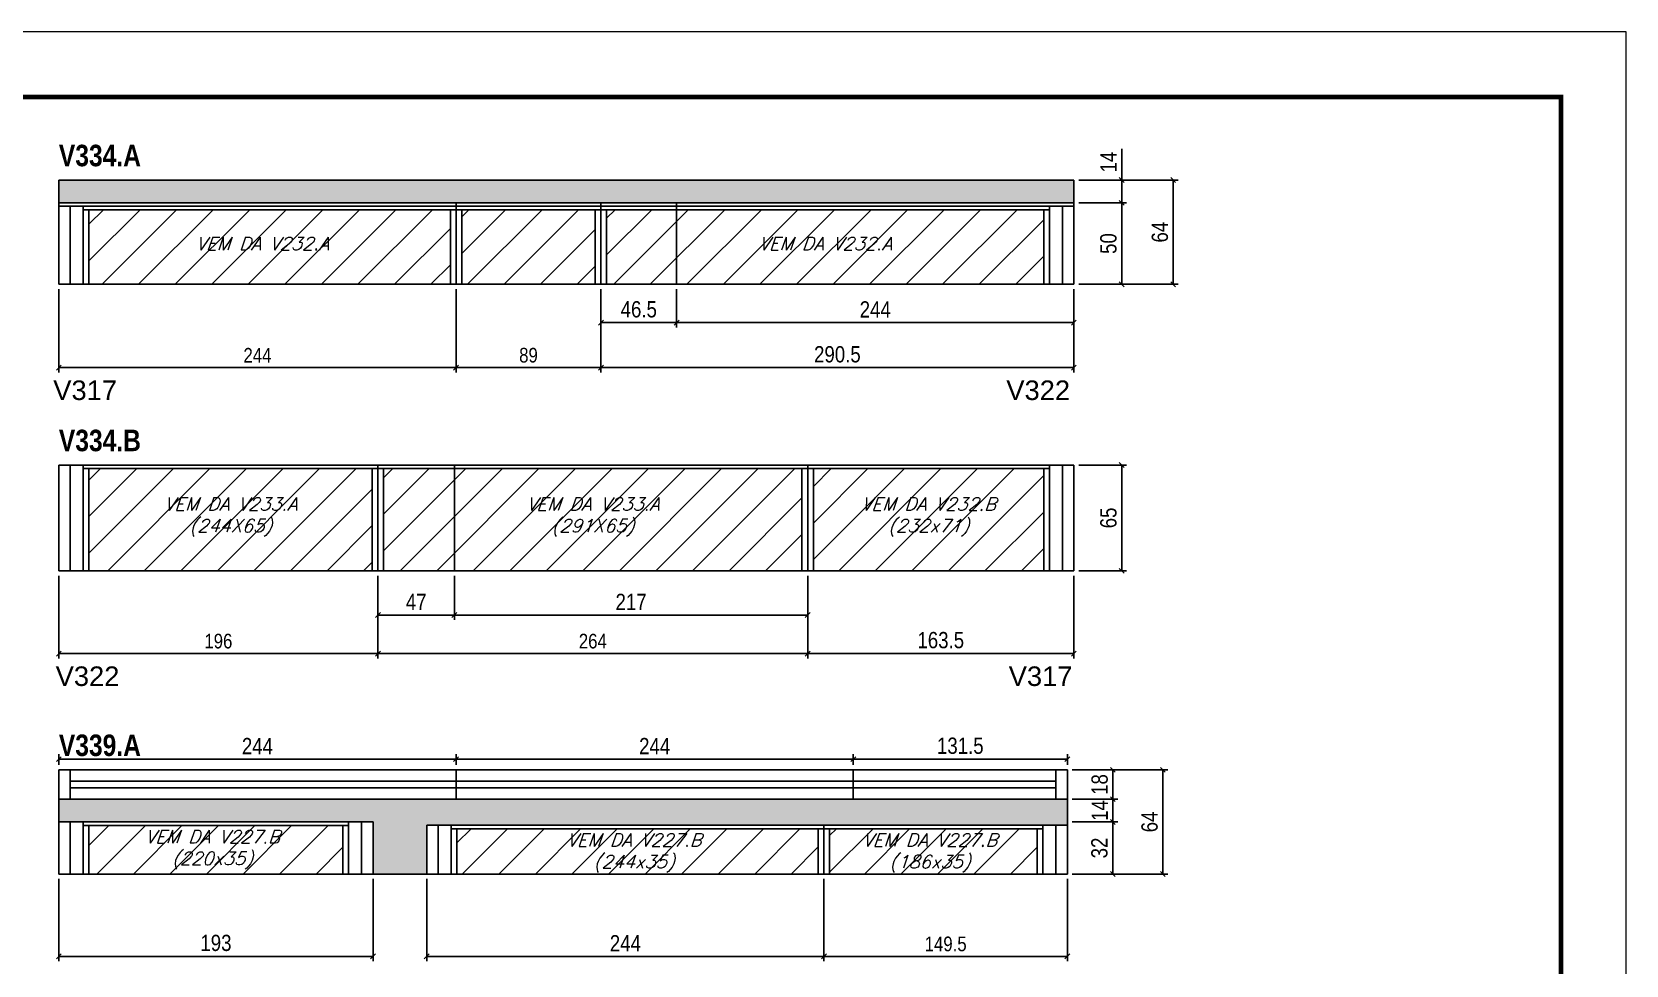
# Model space of a CAD drawing. Extents: x 13154 to 22413, y 1253 to 30260.
# Drawn here: x 15259 to 16238, y 22404 to 22978 of the extents above; entities that cross this region are included whole.
import ezdxf

# ---------------------------------------------------------------- set-up
doc = ezdxf.new("R2010")
doc.units = 0
doc.linetypes.add('DASHED', pattern=[0.75, 0.5, -0.25])
for name, color, linetype in [('5', 5, 'Continuous'), ('COTA', 241, 'Continuous'), ('NOMENCLATURA', 7, 'Continuous'), ('Painéis', 200, 'Continuous'), ('SARR_2.2x7', 40, 'Continuous'), ('SARR_3.5x7', 81, 'Continuous'), ('texto', 7, 'Continuous')]:
    doc.layers.add(name, color=color, linetype=linetype)
for name, color, linetype, lineweight in [('Folhas', 255, 'Continuous', 9), ('Hachura', 251, 'Continuous', 9), ('SARRAFO DE PRESSAO', 251, 'DASHED', 9)]:
    doc.layers.add(name, color=color, linetype=linetype, lineweight=lineweight)
doc.styles.add('COTA TECNICA', font='techl___.ttf', dxfattribs={"height": 10})
doc.styles.add('COTA TECNICA-50', font='techl___.ttf', dxfattribs={"height": 9})
doc.styles.add('Romans', font='romans.shx')
doc.styles.get("Standard").update_dxf_attribs({"font": 'arial.ttf'})
doc.styles.add('TECNICA', font='techb___.ttf', dxfattribs={"height": 10})
doc.dimstyles.new('COTA PAINEL-50', dxfattribs={"dimtxt": 9, "dimasz": 3, "dimexe": 3, "dimexo": 3, "dimgap": 3, "dimtad": 1, "dimdec": 1, "dimzin": 12, "dimdsep": 46, "dimtxsty": 'COTA TECNICA-50', "dimblk1": 'OBLIQUE', "dimblk2": 'OBLIQUE', "dimsah": 1, "dimcen": 0.9, "dimclrd": 4, "dimclre": 4, "dimclrt": 240, "dimadec": 1, "dimazin": 3, "dimtfac": 1, "dimtdec": 1, "dimtmove": 0, "dimatfit": 3, "dimfxl": 1, "dimtolj": 1, "dimtzin": 12, "dimarcsym": 0})
doc.dimstyles.new('PAINEL', dxfattribs={"dimtxt": 10, "dimasz": 3, "dimexe": 3, "dimexo": 3, "dimgap": 3, "dimtad": 1, "dimdec": 1, "dimzin": 12, "dimdsep": 46, "dimtxsty": 'COTA TECNICA', "dimblk1": 'OBLIQUE', "dimblk2": 'OBLIQUE', "dimsah": 1, "dimcen": 0.9, "dimclrd": 4, "dimclre": 4, "dimclrt": 240, "dimadec": 1, "dimazin": 3, "dimtfac": 1, "dimtdec": 1, "dimtmove": 0, "dimatfit": 3, "dimfxl": 1, "dimtolj": 1, "dimtzin": 12, "dimarcsym": 0})

# ---------------------------------------------------------------- blocks, each defined once
blk = doc.blocks.new('9999999999')
at = {"layer": 'Folhas'}
blk.add_lwpolyline([(98138.98, 34190.21), (99623.98, 34190.21), (99623.98, 35240.21), (98138.98, 35240.21)], close=True, dxfattribs=at)
at = {"layer": 'Folhas', "color": 30, "const_width": 3}
blk.add_lwpolyline([(98213.98, 34230.21), (99583.98, 34230.21), (99583.98, 35200.21), (98213.98, 35200.21)], close=True, dxfattribs=at)
blk = doc.blocks.new('_Oblique')
at = {"color": 0, "linetype": 'ByBlock', "lineweight": -2}
blk.add_line((-0.5, -0.5), (0.5, 0.5), dxfattribs=at)
blk = doc.blocks.new('*D114')
at = {"layer": 'COTA', "color": 4, "linetype": 'ByBlock', "lineweight": -2, "transparency": 16777216}
for p, q in [((15519.13, 22819.64), (15519.13, 22768.4)), ((15608.13, 22819.64), (15608.13, 22768.4)), ((15608.13, 22771.4), (15519.13, 22771.4))]:
    blk.add_line(p, q, dxfattribs=at)
at = {"layer": 'Defpoints', "color": 0, "linetype": 'ByBlock', "transparency": 16777216}
for p in [(15519.13, 22822.64), (15608.13, 22822.64), (15519.13, 22771.4)]:
    blk.add_point(p, dxfattribs=at)
at = {"layer": 'COTA', "color": 4, "linetype": 'ByBlock', "lineweight": -2, "transparency": 16777216, "xscale": 3, "yscale": 3, "zscale": 3, "rotation": 180}
blk.add_blockref('_Oblique', (15519.13, 22771.4), dxfattribs=at)
at = {"layer": 'COTA', "color": 4, "linetype": 'ByBlock', "lineweight": -2, "transparency": 16777216, "xscale": 3, "yscale": 3, "zscale": 3}
blk.add_blockref('_Oblique', (15608.13, 22771.4), dxfattribs=at)
at = {"layer": 'COTA', "color": 240, "linetype": 'ByBlock', "transparency": 16777216, "insert": (15563.63, 22778.99), "char_height": 9, "attachment_point": 5, "style": 'COTA TECNICA-50'}
blk.add_mtext('\\A1;89', dxfattribs=at)
blk = doc.blocks.new('*D887')
at = {"layer": 'COTA', "color": 4, "linetype": 'ByBlock', "lineweight": -2, "transparency": 16777216}
for p, q in [((15275.13, 22819.64), (15275.13, 22768.4)), ((15519.13, 22819.64), (15519.13, 22768.4)), ((15519.13, 22771.4), (15275.13, 22771.4))]:
    blk.add_line(p, q, dxfattribs=at)
at = {"layer": 'Defpoints', "color": 0, "linetype": 'ByBlock', "transparency": 16777216}
for p in [(15275.13, 22822.64), (15519.13, 22822.64), (15275.13, 22771.4)]:
    blk.add_point(p, dxfattribs=at)
at = {"layer": 'COTA', "color": 4, "linetype": 'ByBlock', "lineweight": -2, "transparency": 16777216, "xscale": 3, "yscale": 3, "zscale": 3, "rotation": 180}
blk.add_blockref('_Oblique', (15275.13, 22771.4), dxfattribs=at)
at = {"layer": 'COTA', "color": 4, "linetype": 'ByBlock', "lineweight": -2, "transparency": 16777216, "xscale": 3, "yscale": 3, "zscale": 3}
blk.add_blockref('_Oblique', (15519.13, 22771.4), dxfattribs=at)
at = {"layer": 'COTA', "color": 240, "linetype": 'ByBlock', "transparency": 16777216, "insert": (15397.13, 22778.97), "char_height": 9, "attachment_point": 5, "style": 'COTA TECNICA-50'}
blk.add_mtext('\\A1;244', dxfattribs=at)
blk = doc.blocks.new('*D888')
at = {"layer": 'COTA', "color": 4, "linetype": 'ByBlock', "lineweight": -2, "transparency": 16777216}
for p, q in [((15608.13, 22819.64), (15608.13, 22768.4)), ((15898.63, 22819.64), (15898.63, 22768.4)), ((15608.13, 22771.4), (15898.63, 22771.4))]:
    blk.add_line(p, q, dxfattribs=at)
at = {"layer": 'Defpoints', "color": 0, "linetype": 'ByBlock', "transparency": 16777216}
for p in [(15608.13, 22822.64), (15898.63, 22822.64), (15898.63, 22771.4)]:
    blk.add_point(p, dxfattribs=at)
at = {"layer": 'COTA', "color": 4, "linetype": 'ByBlock', "lineweight": -2, "transparency": 16777216, "xscale": 3, "yscale": 3, "zscale": 3, "rotation": 180}
blk.add_blockref('_Oblique', (15608.13, 22771.4), dxfattribs=at)
at = {"layer": 'COTA', "color": 4, "linetype": 'ByBlock', "lineweight": -2, "transparency": 16777216, "xscale": 3, "yscale": 3, "zscale": 3}
blk.add_blockref('_Oblique', (15898.63, 22771.4), dxfattribs=at)
at = {"layer": 'COTA', "color": 240, "linetype": 'ByBlock', "transparency": 16777216, "insert": (15753.38, 22779.54), "char_height": 10, "attachment_point": 5, "style": 'COTA TECNICA'}
blk.add_mtext('\\A1;290.5', dxfattribs=at)
blk = doc.blocks.new('*D889')
at = {"layer": 'COTA', "color": 4, "linetype": 'ByBlock', "lineweight": -2, "transparency": 16777216}
for p, q in [((15901.63, 22886.64), (15962.62, 22886.64)), ((15959.62, 22822.64), (15959.62, 22886.64)), ((15901.63, 22822.64), (15962.62, 22822.64))]:
    blk.add_line(p, q, dxfattribs=at)
at = {"layer": 'Defpoints', "color": 0, "linetype": 'ByBlock', "transparency": 16777216}
for p in [(15898.63, 22886.64), (15959.62, 22886.64), (15898.63, 22822.64)]:
    blk.add_point(p, dxfattribs=at)
at = {"layer": 'COTA', "color": 4, "linetype": 'ByBlock', "lineweight": -2, "transparency": 16777216, "xscale": 3, "yscale": 3, "zscale": 3}
for p, rotation in [((15959.62, 22886.64), 90), ((15959.62, 22822.64), 270)]:
    blk.add_blockref('_Oblique', p, dxfattribs=dict(at, rotation=rotation))
at = {"layer": 'COTA', "color": 240, "linetype": 'ByBlock', "transparency": 16777216, "insert": (15951.51, 22854.64), "char_height": 10, "attachment_point": 5, "rotation": 90, "style": 'COTA TECNICA'}
blk.add_mtext('\\A1;64', dxfattribs=at)
blk = doc.blocks.new('*D890')
at = {"layer": 'COTA', "color": 4, "linetype": 'ByBlock', "lineweight": -2, "transparency": 16777216}
for p, q in [((15901.63, 22872.64), (15931.02, 22872.64)), ((15928.02, 22822.64), (15928.02, 22872.64)), ((15901.63, 22822.64), (15931.02, 22822.64))]:
    blk.add_line(p, q, dxfattribs=at)
at = {"layer": 'Defpoints', "color": 0, "linetype": 'ByBlock', "transparency": 16777216}
for p in [(15898.63, 22872.64), (15928.02, 22872.64), (15898.63, 22822.64)]:
    blk.add_point(p, dxfattribs=at)
at = {"layer": 'COTA', "color": 4, "linetype": 'ByBlock', "lineweight": -2, "transparency": 16777216, "xscale": 3, "yscale": 3, "zscale": 3}
for p, rotation in [((15928.02, 22872.64), 90), ((15928.02, 22822.64), 270)]:
    blk.add_blockref('_Oblique', p, dxfattribs=dict(at, rotation=rotation))
at = {"layer": 'COTA', "color": 240, "linetype": 'ByBlock', "transparency": 16777216, "insert": (15919.91, 22847.64), "char_height": 10, "attachment_point": 5, "rotation": 90, "style": 'COTA TECNICA'}
blk.add_mtext('\\A1;50', dxfattribs=at)
blk = doc.blocks.new('*D891')
at = {"layer": 'COTA', "color": 4, "linetype": 'ByBlock', "lineweight": -2, "transparency": 16777216}
for p, q in [((15928.02, 22886.64), (15928.02, 22905.76)), ((15901.63, 22886.64), (15931.02, 22886.64)), ((15928.02, 22872.64), (15928.02, 22886.64)), ((15901.63, 22872.64), (15931.02, 22872.64))]:
    blk.add_line(p, q, dxfattribs=at)
at = {"layer": 'Defpoints', "color": 0, "linetype": 'ByBlock', "transparency": 16777216}
for p in [(15898.63, 22886.64), (15928.02, 22886.64), (15898.63, 22872.64)]:
    blk.add_point(p, dxfattribs=at)
at = {"layer": 'COTA', "color": 4, "linetype": 'ByBlock', "lineweight": -2, "transparency": 16777216, "xscale": 3, "yscale": 3, "zscale": 3}
for p, rotation in [((15928.02, 22886.64), 90), ((15928.02, 22872.64), 270)]:
    blk.add_blockref('_Oblique', p, dxfattribs=dict(at, rotation=rotation))
at = {"layer": 'COTA', "color": 240, "linetype": 'ByBlock', "transparency": 16777216, "insert": (15919.95, 22897.7), "char_height": 10, "attachment_point": 5, "rotation": 90, "style": 'COTA TECNICA'}
blk.add_mtext('\\A1;14', dxfattribs=at)
blk = doc.blocks.new('*D115')
at = {"layer": 'COTA', "color": 4, "linetype": 'ByBlock', "lineweight": -2, "transparency": 16777216}
for p, q in [((15471.13, 22643.53), (15471.13, 22592.67)), ((15735.13, 22643.53), (15735.13, 22592.67)), ((15735.13, 22595.67), (15471.13, 22595.67))]:
    blk.add_line(p, q, dxfattribs=at)
at = {"layer": 'Defpoints', "color": 0, "linetype": 'ByBlock', "transparency": 16777216}
for p in [(15471.13, 22646.53), (15735.13, 22646.53), (15471.13, 22595.67)]:
    blk.add_point(p, dxfattribs=at)
at = {"layer": 'COTA', "color": 4, "linetype": 'ByBlock', "lineweight": -2, "transparency": 16777216, "xscale": 3, "yscale": 3, "zscale": 3, "rotation": 180}
blk.add_blockref('_Oblique', (15471.13, 22595.67), dxfattribs=at)
at = {"layer": 'COTA', "color": 4, "linetype": 'ByBlock', "lineweight": -2, "transparency": 16777216, "xscale": 3, "yscale": 3, "zscale": 3}
blk.add_blockref('_Oblique', (15735.13, 22595.67), dxfattribs=at)
at = {"layer": 'COTA', "color": 240, "linetype": 'ByBlock', "transparency": 16777216, "insert": (15603.13, 22603.27), "char_height": 9, "attachment_point": 5, "style": 'COTA TECNICA-50'}
blk.add_mtext('\\A1;264', dxfattribs=at)
blk = doc.blocks.new('*D892')
at = {"layer": 'COTA', "color": 4, "linetype": 'ByBlock', "lineweight": -2, "transparency": 16777216}
for p, q in [((15275.13, 22643.53), (15275.13, 22592.67)), ((15471.13, 22643.53), (15471.13, 22592.67)), ((15471.13, 22595.67), (15275.13, 22595.67))]:
    blk.add_line(p, q, dxfattribs=at)
at = {"layer": 'Defpoints', "color": 0, "linetype": 'ByBlock', "transparency": 16777216}
for p in [(15275.13, 22646.53), (15471.13, 22646.53), (15275.13, 22595.67)]:
    blk.add_point(p, dxfattribs=at)
at = {"layer": 'COTA', "color": 4, "linetype": 'ByBlock', "lineweight": -2, "transparency": 16777216, "xscale": 3, "yscale": 3, "zscale": 3, "rotation": 180}
blk.add_blockref('_Oblique', (15275.13, 22595.67), dxfattribs=at)
at = {"layer": 'COTA', "color": 4, "linetype": 'ByBlock', "lineweight": -2, "transparency": 16777216, "xscale": 3, "yscale": 3, "zscale": 3}
blk.add_blockref('_Oblique', (15471.13, 22595.67), dxfattribs=at)
at = {"layer": 'COTA', "color": 240, "linetype": 'ByBlock', "transparency": 16777216, "insert": (15373.13, 22603.29), "char_height": 9, "attachment_point": 5, "style": 'COTA TECNICA-50'}
blk.add_mtext('\\A1;196', dxfattribs=at)
blk = doc.blocks.new('*D893')
at = {"layer": 'COTA', "color": 4, "linetype": 'ByBlock', "lineweight": -2, "transparency": 16777216}
for p, q in [((15735.13, 22643.53), (15735.13, 22592.67)), ((15898.63, 22643.53), (15898.63, 22592.67)), ((15735.13, 22595.67), (15898.63, 22595.67))]:
    blk.add_line(p, q, dxfattribs=at)
at = {"layer": 'Defpoints', "color": 0, "linetype": 'ByBlock', "transparency": 16777216}
for p in [(15735.13, 22646.53), (15898.63, 22646.53), (15898.63, 22595.67)]:
    blk.add_point(p, dxfattribs=at)
at = {"layer": 'COTA', "color": 4, "linetype": 'ByBlock', "lineweight": -2, "transparency": 16777216, "xscale": 3, "yscale": 3, "zscale": 3, "rotation": 180}
blk.add_blockref('_Oblique', (15735.13, 22595.67), dxfattribs=at)
at = {"layer": 'COTA', "color": 4, "linetype": 'ByBlock', "lineweight": -2, "transparency": 16777216, "xscale": 3, "yscale": 3, "zscale": 3}
blk.add_blockref('_Oblique', (15898.63, 22595.67), dxfattribs=at)
at = {"layer": 'COTA', "color": 240, "linetype": 'ByBlock', "transparency": 16777216, "insert": (15816.88, 22603.89), "char_height": 10, "attachment_point": 5, "style": 'COTA TECNICA'}
blk.add_mtext('\\A1;163.5', dxfattribs=at)
blk = doc.blocks.new('*D875')
at = {"layer": 'COTA', "color": 4, "linetype": 'ByBlock', "lineweight": -2, "transparency": 16777216}
for p, q in [((15901.63, 22711.53), (15931.02, 22711.53)), ((15928.02, 22646.53), (15928.02, 22711.53)), ((15901.63, 22646.53), (15931.02, 22646.53))]:
    blk.add_line(p, q, dxfattribs=at)
at = {"layer": 'Defpoints', "color": 0, "linetype": 'ByBlock', "transparency": 16777216}
for p in [(15898.63, 22711.53), (15928.02, 22711.53), (15898.63, 22646.53)]:
    blk.add_point(p, dxfattribs=at)
at = {"layer": 'COTA', "color": 4, "linetype": 'ByBlock', "lineweight": -2, "transparency": 16777216, "xscale": 3, "yscale": 3, "zscale": 3}
for p, rotation in [((15928.02, 22711.53), 90), ((15928.02, 22646.53), 270)]:
    blk.add_blockref('_Oblique', p, dxfattribs=dict(at, rotation=rotation))
at = {"layer": 'COTA', "color": 240, "linetype": 'ByBlock', "transparency": 16777216, "insert": (15919.91, 22679.03), "char_height": 10, "attachment_point": 5, "rotation": 90, "style": 'COTA TECNICA'}
blk.add_mtext('\\A1;65', dxfattribs=at)
blk = doc.blocks.new('*D857')
at = {"layer": 'COTA', "color": 4, "linetype": 'ByBlock', "lineweight": -2, "transparency": 16777216}
for p, q in [((15275.13, 22457.22), (15275.13, 22406.59)), ((15468.13, 22457.22), (15468.13, 22406.59)), ((15275.13, 22409.59), (15468.13, 22409.59))]:
    blk.add_line(p, q, dxfattribs=at)
at = {"layer": 'Defpoints', "color": 0, "linetype": 'ByBlock', "transparency": 16777216}
for p in [(15275.13, 22460.22), (15468.13, 22460.22), (15468.13, 22409.59)]:
    blk.add_point(p, dxfattribs=at)
at = {"layer": 'COTA', "color": 4, "linetype": 'ByBlock', "lineweight": -2, "transparency": 16777216, "xscale": 3, "yscale": 3, "zscale": 3, "rotation": 180}
blk.add_blockref('_Oblique', (15275.13, 22409.59), dxfattribs=at)
at = {"layer": 'COTA', "color": 4, "linetype": 'ByBlock', "lineweight": -2, "transparency": 16777216, "xscale": 3, "yscale": 3, "zscale": 3}
blk.add_blockref('_Oblique', (15468.13, 22409.59), dxfattribs=at)
at = {"layer": 'COTA', "color": 240, "linetype": 'ByBlock', "transparency": 16777216, "insert": (15371.63, 22417.84), "char_height": 10, "attachment_point": 5, "style": 'COTA TECNICA'}
blk.add_mtext('\\A1;193', dxfattribs=at)
blk = doc.blocks.new('*D36')
at = {"layer": 'COTA', "color": 4, "linetype": 'ByBlock', "lineweight": -2, "transparency": 16777216}
for p, q in [((15745.13, 22457.22), (15745.13, 22406.59)), ((15894.63, 22457.22), (15894.63, 22406.59)), ((15745.13, 22409.59), (15894.63, 22409.59))]:
    blk.add_line(p, q, dxfattribs=at)
at = {"layer": 'Defpoints', "color": 0, "linetype": 'ByBlock', "transparency": 16777216}
for p in [(15745.13, 22460.22), (15894.63, 22460.22), (15894.63, 22409.59)]:
    blk.add_point(p, dxfattribs=at)
at = {"layer": 'COTA', "color": 4, "linetype": 'ByBlock', "lineweight": -2, "transparency": 16777216, "xscale": 3, "yscale": 3, "zscale": 3, "rotation": 180}
blk.add_blockref('_Oblique', (15745.13, 22409.59), dxfattribs=at)
at = {"layer": 'COTA', "color": 4, "linetype": 'ByBlock', "lineweight": -2, "transparency": 16777216, "xscale": 3, "yscale": 3, "zscale": 3}
blk.add_blockref('_Oblique', (15894.63, 22409.59), dxfattribs=at)
at = {"layer": 'COTA', "color": 240, "linetype": 'ByBlock', "transparency": 16777216, "insert": (15819.88, 22417.22), "char_height": 9, "attachment_point": 5, "style": 'COTA TECNICA-50'}
blk.add_mtext('\\A1;149.5', dxfattribs=at)
blk = doc.blocks.new('*D736')
at = {"layer": 'COTA', "color": 4, "linetype": 'ByBlock', "lineweight": -2, "transparency": 16777216}
for p, q in [((15501.13, 22457.22), (15501.13, 22406.59)), ((15745.13, 22457.22), (15745.13, 22406.59)), ((15745.13, 22409.59), (15501.13, 22409.59))]:
    blk.add_line(p, q, dxfattribs=at)
at = {"layer": 'Defpoints', "color": 0, "linetype": 'ByBlock', "transparency": 16777216}
for p in [(15501.13, 22460.22), (15745.13, 22460.22), (15501.13, 22409.59)]:
    blk.add_point(p, dxfattribs=at)
at = {"layer": 'COTA', "color": 4, "linetype": 'ByBlock', "lineweight": -2, "transparency": 16777216, "xscale": 3, "yscale": 3, "zscale": 3, "rotation": 180}
blk.add_blockref('_Oblique', (15501.13, 22409.59), dxfattribs=at)
at = {"layer": 'COTA', "color": 4, "linetype": 'ByBlock', "lineweight": -2, "transparency": 16777216, "xscale": 3, "yscale": 3, "zscale": 3}
blk.add_blockref('_Oblique', (15745.13, 22409.59), dxfattribs=at)
at = {"layer": 'COTA', "color": 240, "linetype": 'ByBlock', "transparency": 16777216, "insert": (15623.13, 22417.66), "char_height": 10, "attachment_point": 5, "style": 'COTA TECNICA'}
blk.add_mtext('\\A1;244', dxfattribs=at)
blk = doc.blocks.new('*D37')
at = {"layer": 'COTA', "color": 4, "linetype": 'ByBlock', "lineweight": -2, "transparency": 16777216}
for p, q in [((15897.63, 22492.22), (15925.6, 22492.22)), ((15922.6, 22492.22), (15922.6, 22460.22)), ((15897.63, 22460.22), (15925.6, 22460.22))]:
    blk.add_line(p, q, dxfattribs=at)
at = {"layer": 'Defpoints', "color": 0, "linetype": 'ByBlock', "transparency": 16777216}
for p in [(15894.63, 22492.22), (15894.63, 22460.22), (15922.6, 22460.22)]:
    blk.add_point(p, dxfattribs=at)
at = {"layer": 'COTA', "color": 4, "linetype": 'ByBlock', "lineweight": -2, "transparency": 16777216, "xscale": 3, "yscale": 3, "zscale": 3}
for p, rotation in [((15922.6, 22492.22), 90), ((15922.6, 22460.22), 270)]:
    blk.add_blockref('_Oblique', p, dxfattribs=dict(at, rotation=rotation))
at = {"layer": 'COTA', "color": 240, "linetype": 'ByBlock', "transparency": 16777216, "insert": (15914.38, 22476.22), "char_height": 10, "attachment_point": 5, "rotation": 90, "style": 'COTA TECNICA'}
blk.add_mtext('\\A1;32', dxfattribs=at)
blk = doc.blocks.new('*D38')
at = {"layer": 'COTA', "color": 4, "linetype": 'ByBlock', "lineweight": -2, "transparency": 16777216}
for p, q in [((15897.63, 22506.22), (15925.6, 22506.22)), ((15922.6, 22492.22), (15922.6, 22506.22)), ((15897.63, 22492.22), (15925.6, 22492.22))]:
    blk.add_line(p, q, dxfattribs=at)
at = {"layer": 'Defpoints', "color": 0, "linetype": 'ByBlock', "transparency": 16777216}
for p in [(15894.63, 22506.22), (15922.6, 22506.22), (15894.63, 22492.22)]:
    blk.add_point(p, dxfattribs=at)
at = {"layer": 'COTA', "color": 4, "linetype": 'ByBlock', "lineweight": -2, "transparency": 16777216, "xscale": 3, "yscale": 3, "zscale": 3}
for p, rotation in [((15922.6, 22506.22), 90), ((15922.6, 22492.22), 270)]:
    blk.add_blockref('_Oblique', p, dxfattribs=dict(at, rotation=rotation))
at = {"layer": 'COTA', "color": 240, "linetype": 'ByBlock', "transparency": 16777216, "insert": (15914.53, 22499.22), "char_height": 10, "attachment_point": 5, "rotation": 90, "style": 'COTA TECNICA'}
blk.add_mtext('\\A1;14', dxfattribs=at)
blk = doc.blocks.new('*D39')
at = {"layer": 'COTA', "color": 4, "linetype": 'ByBlock', "lineweight": -2, "transparency": 16777216}
for p, q in [((15897.63, 22524.22), (15925.6, 22524.22)), ((15922.6, 22506.22), (15922.6, 22524.22)), ((15897.63, 22506.22), (15925.6, 22506.22))]:
    blk.add_line(p, q, dxfattribs=at)
at = {"layer": 'Defpoints', "color": 0, "linetype": 'ByBlock', "transparency": 16777216}
for p in [(15894.63, 22524.22), (15922.6, 22524.22), (15894.63, 22506.22)]:
    blk.add_point(p, dxfattribs=at)
at = {"layer": 'COTA', "color": 4, "linetype": 'ByBlock', "lineweight": -2, "transparency": 16777216, "xscale": 3, "yscale": 3, "zscale": 3}
for p, rotation in [((15922.6, 22524.22), 90), ((15922.6, 22506.22), 270)]:
    blk.add_blockref('_Oblique', p, dxfattribs=dict(at, rotation=rotation))
at = {"layer": 'COTA', "color": 240, "linetype": 'ByBlock', "transparency": 16777216, "insert": (15914.5, 22515.22), "char_height": 10, "attachment_point": 5, "rotation": 90, "style": 'COTA TECNICA'}
blk.add_mtext('\\A1;18', dxfattribs=at)
blk = doc.blocks.new('*D40')
at = {"layer": 'COTA', "color": 4, "linetype": 'ByBlock', "lineweight": -2, "transparency": 16777216}
for p, q in [((15897.63, 22524.22), (15956.29, 22524.22)), ((15953.29, 22460.22), (15953.29, 22524.22)), ((15897.63, 22460.22), (15956.29, 22460.22))]:
    blk.add_line(p, q, dxfattribs=at)
at = {"layer": 'Defpoints', "color": 0, "linetype": 'ByBlock', "transparency": 16777216}
for p in [(15894.63, 22524.22), (15953.29, 22524.22), (15894.63, 22460.22)]:
    blk.add_point(p, dxfattribs=at)
at = {"layer": 'COTA', "color": 4, "linetype": 'ByBlock', "lineweight": -2, "transparency": 16777216, "xscale": 3, "yscale": 3, "zscale": 3}
for p, rotation in [((15953.29, 22524.22), 90), ((15953.29, 22460.22), 270)]:
    blk.add_blockref('_Oblique', p, dxfattribs=dict(at, rotation=rotation))
at = {"layer": 'COTA', "color": 240, "linetype": 'ByBlock', "transparency": 16777216, "insert": (15945.18, 22492.22), "char_height": 10, "attachment_point": 5, "rotation": 90, "style": 'COTA TECNICA'}
blk.add_mtext('\\A1;64', dxfattribs=at)
blk = doc.blocks.new('*D3276')
at = {"layer": 'COTA', "color": 4, "lineweight": -2, "transparency": 16777216}
for p, q in [((15608.13, 22819.64), (15608.13, 22796.09)), ((15654.63, 22819.64), (15654.63, 22796.09)), ((15608.13, 22799.09), (15654.63, 22799.09))]:
    blk.add_line(p, q, dxfattribs=at)
at = {"layer": 'Defpoints', "color": 0, "transparency": 16777216}
for p in [(15608.13, 22822.64), (15654.63, 22822.64), (15654.63, 22799.09)]:
    blk.add_point(p, dxfattribs=at)
at = {"layer": 'COTA', "color": 4, "lineweight": -2, "transparency": 16777216, "xscale": 3, "yscale": 3, "zscale": 3, "rotation": 180}
blk.add_blockref('_Oblique', (15608.13, 22799.09), dxfattribs=at)
at = {"layer": 'COTA', "color": 4, "lineweight": -2, "transparency": 16777216, "xscale": 3, "yscale": 3, "zscale": 3}
blk.add_blockref('_Oblique', (15654.63, 22799.09), dxfattribs=at)
at = {"layer": 'COTA', "color": 240, "transparency": 16777216, "insert": (15631.38, 22807.2), "char_height": 10, "attachment_point": 5, "style": 'COTA TECNICA'}
blk.add_mtext('\\A1;46.5', dxfattribs=at)
blk = doc.blocks.new('*D3277')
at = {"layer": 'COTA', "color": 4, "lineweight": -2, "transparency": 16777216}
for p, q in [((15654.63, 22819.64), (15654.63, 22796.09)), ((15898.63, 22819.64), (15898.63, 22796.09)), ((15654.63, 22799.09), (15898.63, 22799.09))]:
    blk.add_line(p, q, dxfattribs=at)
at = {"layer": 'Defpoints', "color": 0, "transparency": 16777216}
for p in [(15654.63, 22822.64), (15898.63, 22822.64), (15898.63, 22799.09)]:
    blk.add_point(p, dxfattribs=at)
at = {"layer": 'COTA', "color": 4, "lineweight": -2, "transparency": 16777216, "xscale": 3, "yscale": 3, "zscale": 3, "rotation": 180}
blk.add_blockref('_Oblique', (15654.63, 22799.09), dxfattribs=at)
at = {"layer": 'COTA', "color": 4, "lineweight": -2, "transparency": 16777216, "xscale": 3, "yscale": 3, "zscale": 3}
blk.add_blockref('_Oblique', (15898.63, 22799.09), dxfattribs=at)
at = {"layer": 'COTA', "color": 240, "transparency": 16777216, "insert": (15776.63, 22807.17), "char_height": 10, "attachment_point": 5, "style": 'COTA TECNICA'}
blk.add_mtext('\\A1;244', dxfattribs=at)
blk = doc.blocks.new('*D3280')
at = {"layer": 'COTA', "color": 4, "lineweight": -2, "transparency": 16777216}
for p, q in [((15471.13, 22643.53), (15471.13, 22616.37)), ((15518.13, 22643.53), (15518.13, 22616.37)), ((15471.13, 22619.37), (15518.13, 22619.37))]:
    blk.add_line(p, q, dxfattribs=at)
at = {"layer": 'Defpoints', "color": 0, "transparency": 16777216}
for p in [(15471.13, 22646.53), (15518.13, 22646.53), (15518.13, 22619.37)]:
    blk.add_point(p, dxfattribs=at)
at = {"layer": 'COTA', "color": 4, "lineweight": -2, "transparency": 16777216, "xscale": 3, "yscale": 3, "zscale": 3, "rotation": 180}
blk.add_blockref('_Oblique', (15471.13, 22619.37), dxfattribs=at)
at = {"layer": 'COTA', "color": 4, "lineweight": -2, "transparency": 16777216, "xscale": 3, "yscale": 3, "zscale": 3}
blk.add_blockref('_Oblique', (15518.13, 22619.37), dxfattribs=at)
at = {"layer": 'COTA', "color": 240, "transparency": 16777216, "insert": (15494.63, 22627.44), "char_height": 10, "attachment_point": 5, "style": 'COTA TECNICA'}
blk.add_mtext('\\A1;47', dxfattribs=at)
blk = doc.blocks.new('*D3281')
at = {"layer": 'COTA', "color": 4, "lineweight": -2, "transparency": 16777216}
for p, q in [((15518.13, 22643.53), (15518.13, 22616.37)), ((15735.13, 22643.53), (15735.13, 22616.37)), ((15518.13, 22619.37), (15735.13, 22619.37))]:
    blk.add_line(p, q, dxfattribs=at)
at = {"layer": 'Defpoints', "color": 0, "transparency": 16777216}
for p in [(15518.13, 22646.53), (15735.13, 22646.53), (15735.13, 22619.37)]:
    blk.add_point(p, dxfattribs=at)
at = {"layer": 'COTA', "color": 4, "lineweight": -2, "transparency": 16777216, "xscale": 3, "yscale": 3, "zscale": 3, "rotation": 180}
blk.add_blockref('_Oblique', (15518.13, 22619.37), dxfattribs=at)
at = {"layer": 'COTA', "color": 4, "lineweight": -2, "transparency": 16777216, "xscale": 3, "yscale": 3, "zscale": 3}
blk.add_blockref('_Oblique', (15735.13, 22619.37), dxfattribs=at)
at = {"layer": 'COTA', "color": 240, "transparency": 16777216, "insert": (15626.63, 22627.44), "char_height": 10, "attachment_point": 5, "style": 'COTA TECNICA'}
blk.add_mtext('\\A1;217', dxfattribs=at)
blk = doc.blocks.new('*D3284')
at = {"layer": 'COTA', "color": 4, "lineweight": -2, "transparency": 16777216}
for p, q in [((15275.13, 22527.22), (15275.13, 22533.77)), ((15275.13, 22530.77), (15519.13, 22530.77)), ((15519.13, 22527.22), (15519.13, 22533.77))]:
    blk.add_line(p, q, dxfattribs=at)
at = {"layer": 'Defpoints', "color": 0, "transparency": 16777216}
for p in [(15275.13, 22524.22), (15519.13, 22530.77), (15519.13, 22524.22)]:
    blk.add_point(p, dxfattribs=at)
at = {"layer": 'COTA', "color": 4, "lineweight": -2, "transparency": 16777216, "xscale": 3, "yscale": 3, "zscale": 3, "rotation": 180}
blk.add_blockref('_Oblique', (15275.13, 22530.77), dxfattribs=at)
at = {"layer": 'COTA', "color": 4, "lineweight": -2, "transparency": 16777216, "xscale": 3, "yscale": 3, "zscale": 3}
blk.add_blockref('_Oblique', (15519.13, 22530.77), dxfattribs=at)
at = {"layer": 'COTA', "color": 240, "transparency": 16777216, "insert": (15397.13, 22538.84), "char_height": 10, "attachment_point": 5, "style": 'COTA TECNICA'}
blk.add_mtext('\\A1;244', dxfattribs=at)
blk = doc.blocks.new('*D3285')
at = {"layer": 'COTA', "color": 4, "lineweight": -2, "transparency": 16777216}
for p, q in [((15519.13, 22527.22), (15519.13, 22533.77)), ((15519.13, 22530.77), (15763.13, 22530.77)), ((15763.13, 22527.22), (15763.13, 22533.77))]:
    blk.add_line(p, q, dxfattribs=at)
at = {"layer": 'Defpoints', "color": 0, "transparency": 16777216}
for p in [(15519.13, 22524.22), (15763.13, 22530.77), (15763.13, 22524.22)]:
    blk.add_point(p, dxfattribs=at)
at = {"layer": 'COTA', "color": 4, "lineweight": -2, "transparency": 16777216, "xscale": 3, "yscale": 3, "zscale": 3, "rotation": 180}
blk.add_blockref('_Oblique', (15519.13, 22530.77), dxfattribs=at)
at = {"layer": 'COTA', "color": 4, "lineweight": -2, "transparency": 16777216, "xscale": 3, "yscale": 3, "zscale": 3}
blk.add_blockref('_Oblique', (15763.13, 22530.77), dxfattribs=at)
at = {"layer": 'COTA', "color": 240, "transparency": 16777216, "insert": (15641.13, 22538.84), "char_height": 10, "attachment_point": 5, "style": 'COTA TECNICA'}
blk.add_mtext('\\A1;244', dxfattribs=at)
blk = doc.blocks.new('*D3286')
at = {"layer": 'COTA', "color": 4, "lineweight": -2, "transparency": 16777216}
for p, q in [((15763.13, 22527.22), (15763.13, 22533.77)), ((15763.13, 22530.77), (15894.63, 22530.77)), ((15894.63, 22527.22), (15894.63, 22533.77))]:
    blk.add_line(p, q, dxfattribs=at)
at = {"layer": 'Defpoints', "color": 0, "transparency": 16777216}
for p in [(15763.13, 22524.22), (15894.63, 22530.77), (15894.63, 22524.22)]:
    blk.add_point(p, dxfattribs=at)
at = {"layer": 'COTA', "color": 4, "lineweight": -2, "transparency": 16777216, "xscale": 3, "yscale": 3, "zscale": 3, "rotation": 180}
blk.add_blockref('_Oblique', (15763.13, 22530.77), dxfattribs=at)
at = {"layer": 'COTA', "color": 4, "lineweight": -2, "transparency": 16777216, "xscale": 3, "yscale": 3, "zscale": 3}
blk.add_blockref('_Oblique', (15894.63, 22530.77), dxfattribs=at)
at = {"layer": 'COTA', "color": 240, "transparency": 16777216, "insert": (15828.88, 22538.99), "char_height": 10, "attachment_point": 5, "style": 'COTA TECNICA'}
blk.add_mtext('\\A1;131.5', dxfattribs=at)

msp = doc.modelspace()

# ---------------------------------------------------------------- hatches: boundary and pattern name
at = {"layer": 'COTA', "linetype": 'ByBlock'}
h = msp.add_hatch(dxfattribs=at)
h.set_pattern_fill('AR-CONC', color=256, scale=0.03)
h.set_pattern_definition([(50, (-115896.8944, -6210.6613), (5.46554007, -0.47817257), [0.5715, -6.2865]), (355, (-115896.8944, -6210.6613), (-1.05730264, 5.73170536), [0.4572, -5.02921753]), (100.4514447, (-115896.439, -6210.701), (4.40823741, 5.25353256), [0.48570026, -5.34270734]), (46.1842, (-115896.8944, -6209.137), (8.13237123, -1.26126984), [0.85725, -9.42975]), (96.6355576, (-115896.217, -6209.2424), (7.122124, 7.42278374), [0.7285507, -8.01406824]), (351.184151, (-115896.894, -6209.137), (7.122124, 7.42278374), [0.685799, -7.54379196]), (21, (-115896.1324, -6209.5183), (4.54843174, -3.06795595), [0.5715, -6.2865]), (326, (-115896.1324, -6209.5183), (1.85406085, 5.52563898), [0.4572, -5.0292]), (71.451445, (-115895.7534, -6209.774), (6.40249258, 2.45768307), [0.48570026, -5.34269813]), (37.5, (-115896.8944, -6210.6613), (0.092658098, 2.536651166), [0, -4.96824, 0, -5.1054, 0, -5.04825]), (7.5, (-115896.8944, -6210.6613), (2.004589875, 3.005417245), [0, -2.91084, 0, -4.85394, 0, -1.92405]), (327.5, (-115898.5937, -6210.6613), (4.067717855, -0.17186232), [0, -1.905, 0, -5.9436, 0, -7.8867]), (317.5, (-115899.3557, -6210.6613), (4.44387544, 0.76279473), [0, -2.4765, 0, -3.94716, 0, -5.6007])])
h.paths.add_polyline_path([(15275.13, 22886.64), (15275.13, 22872.64), (15898.63, 22872.64), (15898.63, 22886.64)])
h = msp.add_hatch(dxfattribs=at)
h.set_pattern_fill('AR-CONC', color=256, scale=0.03)
h.set_pattern_definition([(50, (-114328.4133, -4516.0124), (5.46554007, -0.47817257), [0.5715, -6.2865]), (355, (-114328.4133, -4516.0124), (-1.05730264, 5.73170536), [0.4572, -5.02921753]), (100.4514447, (-114327.958, -4516.052), (4.40823741, 5.25353256), [0.48570026, -5.34270734]), (46.1842, (-114328.413, -4514.4884), (8.13237123, -1.26126984), [0.85725, -9.42975]), (96.6355576, (-114327.7356, -4514.5935), (7.122124, 7.42278374), [0.7285507, -8.01406824]), (351.184151, (-114328.413, -4514.488), (7.122124, 7.42278374), [0.685799, -7.54379196]), (21, (-114327.6513, -4514.8694), (4.54843174, -3.06795595), [0.5715, -6.2865]), (326, (-114327.6513, -4514.8694), (1.85406085, 5.52563898), [0.4572, -5.0292]), (71.451445, (-114327.272, -4515.125), (6.40249258, 2.45768307), [0.48570026, -5.34269813]), (37.5, (-114328.4133, -4516.0124), (0.092658098, 2.536651166), [0, -4.96824, 0, -5.1054, 0, -5.04825]), (7.5, (-114328.4133, -4516.0124), (2.004589875, 3.005417245), [0, -2.91084, 0, -4.85394, 0, -1.92405]), (327.5, (-114330.1125, -4516.0124), (4.067717855, -0.17186232), [0, -1.905, 0, -5.9436, 0, -7.8867]), (317.5, (-114330.8745, -4516.0124), (4.44387544, 0.76279473), [0, -2.4765, 0, -3.94716, 0, -5.6007])])
h.paths.add_polyline_path([(15501.13, 22460.22), (15501.13, 22490.22), (15894.63, 22490.22), (15894.63, 22506.22), (15275.13, 22506.22), (15275.13, 22492.22), (15468.13, 22492.22), (15468.13, 22460.22)])
at = {"layer": 'Hachura', "linetype": 'ByBlock'}
h = msp.add_hatch(dxfattribs=at)
h.set_pattern_fill('ANSI31', color=256, scale=5)
h.paths.add_polyline_path([(15293.63, 22868.44), (15293.63, 22822.64), (15515.63, 22822.64), (15515.63, 22868.44)])
h.paths.add_polyline_path([(15522.63, 22868.44), (15522.63, 22822.64), (15604.63, 22822.64), (15604.63, 22868.44)])
h.paths.add_polyline_path([(15654.63, 22822.64), (15654.63, 22868.44), (15611.63, 22868.44), (15611.63, 22822.64)])
h.paths.add_polyline_path([(15880.13, 22822.64), (15880.13, 22868.44), (15654.63, 22868.44), (15654.63, 22822.64)])
h = msp.add_hatch(dxfattribs=at)
h.set_pattern_fill('ANSI31', color=256, scale=5)
h.paths.add_polyline_path([(15467.63, 22709.33), (15293.63, 22709.33), (15293.63, 22646.53), (15467.63, 22646.53)])
h.paths.add_polyline_path([(15518.13, 22646.53), (15518.13, 22709.33), (15474.63, 22709.33), (15474.63, 22646.53)])
h.paths.add_polyline_path([(15731.63, 22646.53), (15731.63, 22709.33), (15518.13, 22709.33), (15518.13, 22646.53)])
h.paths.add_polyline_path([(15738.63, 22646.53), (15880.13, 22646.53), (15880.13, 22709.33), (15738.63, 22709.33)])
h = msp.add_hatch(dxfattribs=at)
h.set_pattern_fill('ANSI31', color=256, scale=5)
h.paths.add_polyline_path([(15293.63, 22490.02), (15293.63, 22460.22), (15449.63, 22460.22), (15449.63, 22490.02)])
h.paths.add_polyline_path([(15519.63, 22488.02), (15519.63, 22460.22), (15741.63, 22460.22), (15741.63, 22488.02)])
h.paths.add_polyline_path([(15748.63, 22488.02), (15748.63, 22460.22), (15876.13, 22460.22), (15876.13, 22488.02)])

# ---------------------------------------------------------------- linework, layer by layer
at = {"layer": 'COTA', "linetype": 'ByBlock'}
for p, q in [((15898.63, 22886.64), (15275.13, 22886.64)), ((15275.13, 22886.64), (15275.13, 22872.64)), ((15898.63, 22872.64), (15898.63, 22886.64)), ((15883.63, 22870.64), (15883.63, 22822.64)), ((15883.63, 22711.53), (15883.63, 22646.53)), ((15275.13, 22492.22), (15275.13, 22506.22)), ((15894.63, 22490.22), (15894.63, 22506.22)), ((15501.13, 22460.22), (15468.13, 22460.22))]:
    msp.add_line(p, q, dxfattribs=at)
at = {"layer": 'Painéis', "linetype": 'Continuous'}
for p, q in [((15275.13, 22872.64), (15275.13, 22822.64)), ((15898.63, 22872.64), (15275.13, 22872.64)), ((15519.13, 22822.64), (15519.13, 22872.64)), ((15608.13, 22822.64), (15608.13, 22872.64)), ((15654.63, 22822.64), (15654.63, 22872.64)), ((15898.63, 22822.64), (15898.63, 22872.64)), ((15275.13, 22822.64), (15898.63, 22822.64)), ((15275.13, 22711.53), (15275.13, 22646.53)), ((15898.63, 22711.53), (15275.13, 22711.53)), ((15471.13, 22646.53), (15471.13, 22711.53)), ((15518.13, 22646.53), (15518.13, 22711.53)), ((15735.13, 22646.53), (15735.13, 22711.53)), ((15898.63, 22646.53), (15898.63, 22711.53)), ((15275.13, 22646.53), (15898.63, 22646.53)), ((15275.13, 22524.22), (15894.63, 22524.22)), ((15275.13, 22506.22), (15275.13, 22524.22)), ((15519.13, 22506.22), (15519.13, 22524.22)), ((15763.13, 22506.22), (15763.13, 22524.22)), ((15894.63, 22506.22), (15894.63, 22524.22)), ((15275.13, 22506.22), (15894.63, 22506.22)), ((15275.13, 22492.22), (15275.13, 22460.22)), ((15275.13, 22492.22), (15468.13, 22492.22)), ((15468.13, 22492.22), (15468.13, 22460.22)), ((15501.13, 22460.22), (15501.13, 22490.22)), ((15501.13, 22490.22), (15894.63, 22490.22)), ((15745.13, 22460.22), (15745.13, 22490.22)), ((15894.63, 22460.22), (15894.63, 22490.22)), ((15275.13, 22460.22), (15468.13, 22460.22)), ((15894.63, 22460.22), (15501.13, 22460.22))]:
    msp.add_line(p, q, dxfattribs=at)
msp.add_lwpolyline([(15275.13, 22872.64), (15898.63, 22872.64), (15898.63, 22870.64), (15275.13, 22870.64)], close=True, dxfattribs=at)
at = {"layer": 'SARR_2.2x7', "linetype": 'Continuous'}
for p, q in [((15282.13, 22870.64), (15282.13, 22822.64)), ((15519.13, 22868.44), (15290.13, 22868.44)), ((15608.13, 22868.44), (15519.13, 22868.44)), ((15883.63, 22868.44), (15608.13, 22868.44)), ((15891.63, 22822.64), (15891.63, 22870.64)), ((15282.13, 22711.53), (15282.13, 22646.53)), ((15891.63, 22646.53), (15891.63, 22711.53)), ((15471.13, 22709.33), (15290.13, 22709.33)), ((15735.13, 22709.33), (15471.13, 22709.33)), ((15883.63, 22709.33), (15735.13, 22709.33)), ((15282.13, 22506.22), (15282.13, 22524.22)), ((15887.63, 22506.22), (15887.63, 22524.22)), ((15282.13, 22517.22), (15519.13, 22517.22)), ((15519.13, 22517.22), (15763.13, 22517.22)), ((15763.13, 22517.22), (15887.63, 22517.22)), ((15282.13, 22513.22), (15519.13, 22513.22)), ((15519.13, 22513.22), (15763.13, 22513.22)), ((15763.13, 22513.22), (15887.63, 22513.22)), ((15282.13, 22492.22), (15282.13, 22460.22)), ((15290.13, 22490.02), (15453.13, 22490.02)), ((15461.13, 22492.22), (15461.13, 22460.22)), ((15508.13, 22490.22), (15508.13, 22460.22)), ((15516.13, 22488.02), (15745.13, 22488.02)), ((15745.13, 22488.02), (15879.63, 22488.02)), ((15887.63, 22490.22), (15887.63, 22460.22))]:
    msp.add_line(p, q, dxfattribs=at)
at = {"layer": 'SARR_3.5x7'}
for p, q in [((15290.13, 22870.64), (15290.13, 22822.64)), ((15293.63, 22868.44), (15293.63, 22822.64)), ((15515.63, 22868.44), (15515.63, 22822.64)), ((15522.63, 22868.44), (15522.63, 22822.64)), ((15604.63, 22868.44), (15604.63, 22822.64)), ((15611.63, 22868.44), (15611.63, 22822.64)), ((15880.13, 22868.44), (15880.13, 22822.64)), ((15290.13, 22711.53), (15290.13, 22646.53)), ((15293.63, 22709.33), (15293.63, 22646.53)), ((15467.63, 22709.33), (15467.63, 22646.53)), ((15474.63, 22709.33), (15474.63, 22646.53)), ((15731.63, 22709.33), (15731.63, 22646.53)), ((15738.63, 22709.33), (15738.63, 22646.53)), ((15880.13, 22709.33), (15880.13, 22646.53)), ((15290.13, 22492.22), (15290.13, 22460.22)), ((15293.63, 22490.02), (15293.63, 22460.22)), ((15449.63, 22490.02), (15449.63, 22460.22)), ((15453.13, 22492.22), (15453.13, 22460.22)), ((15516.13, 22490.22), (15516.13, 22460.22)), ((15519.63, 22488.02), (15519.63, 22460.22)), ((15741.63, 22488.02), (15741.63, 22460.22)), ((15748.63, 22488.02), (15748.63, 22460.22)), ((15876.13, 22488.02), (15876.13, 22460.22)), ((15879.63, 22490.22), (15879.63, 22460.22))]:
    msp.add_line(p, q, dxfattribs=at)

# ---------------------------------------------------------------- block references
at = {"layer": 'SARRAFO DE PRESSAO', "color": 6, "linetype": 'ByBlock'}
msp.add_blockref('9999999999', (-83386.1, -12262.48), dxfattribs=at)

# ---------------------------------------------------------------- texts
at = {"layer": '5', "linetype": 'Continuous'}
for s, rotation, p in [('V317', 0.00004, (15271.7, 22751.5)), ('V322', 0.00004, (15857.16, 22751.5)), ('V322', 359.99996, (15273.18, 22575.78)), ('V317', 359.99996, (15858.63, 22575.78))]:
    msp.add_text(s, height=12, rotation=rotation, dxfattribs=at).set_placement(p)
at = {"layer": 'NOMENCLATURA', "style": 'TECNICA'}
for s, p in [('V334.A', (15275.13, 22895.16)), ('V334.B', (15275.13, 22720.05)), ('V339.A', (15275.13, 22532.74))]:
    msp.add_text(s, height=13.2, dxfattribs=at).set_placement(p)
at = {"layer": 'texto', "color": 2, "char_height": 8, "attachment_point": 5, "style": 'Romans'}
for s, insert in [('{\\Q19;\\C256;VEM DA V232.A}', (15400.13, 22847.64)), ('{\\Q19;\\C256;VEM DA V232.A}', (15745.88, 22847.64)), ('{\\Q19;\\C256;VEM DA V233.A\\P(244X65)}', (15380.63, 22679.53)), ('{\\Q19;\\C256;VEM DA V233.A\\P(291X65)}', (15603.13, 22679.53)), ('{\\Q19;\\C256;VEM DA V232.B\\P(232x71)}', (15809.38, 22679.53)), ('{\\Q19;\\C256;VEM DA V227.B\\P(220x35)}', (15369.43, 22475.1)), ('{\\Q19;\\C256;VEM DA V227.B\\P(244x35)}', (15628.43, 22473.1)), ('{\\Q19;\\C256;VEM DA V227.B\\P(186x35)}', (15810.18, 22473.1))]:
    msp.add_mtext(s, dxfattribs=dict(at, insert=insert))

# ---------------------------------------------------------------- dimensions: what is measured, and where the dimension line sits
at = {"layer": 'COTA', "linetype": 'ByBlock'}
for base, p1, p2, angle, picture, middle in [((15928.02, 22886.64), (15898.63, 22872.64), (15898.63, 22886.64), 90, '*D891', (15919.95, 22897.7)), ((15959.62, 22886.64), (15898.63, 22822.64), (15898.63, 22886.64), 90, '*D889', (15951.51, 22854.64)), ((15928.02, 22872.64), (15898.63, 22822.64), (15898.63, 22872.64), 90, '*D890', (15919.91, 22847.64)), ((15928.02, 22711.53), (15898.63, 22646.53), (15898.63, 22711.53), 90, '*D875', (15919.91, 22679.03)), ((15922.6, 22524.22), (15894.63, 22506.22), (15894.63, 22524.22), 90, '*D39', (15914.5, 22515.22)), ((15953.29, 22524.22), (15894.63, 22460.22), (15894.63, 22524.22), 90, '*D40', (15945.18, 22492.22)), ((15922.6, 22460.22), (15894.63, 22492.22), (15894.63, 22460.22), 90, '*D37', (15914.38, 22476.22)), ((15501.13, 22409.59), (15745.13, 22460.22), (15501.13, 22460.22), 180, '*D736', (15623.13, 22417.66))]:
    dim = msp.add_linear_dim(base=base, p1=p1, p2=p2, angle=angle, dimstyle='PAINEL', dxfattribs=at)
    dim.commit()
    dim.dimension.update_dxf_attribs({"geometry": picture, "text_midpoint": middle})
for base, p1, p2, picture, middle in [((15275.13, 22771.4), (15519.13, 22822.64), (15275.13, 22822.64), '*D887', (15397.13, 22778.97)), ((15275.13, 22595.67), (15471.13, 22646.53), (15275.13, 22646.53), '*D892', (15373.13, 22603.29)), ((15894.63, 22409.59), (15745.13, 22460.22), (15894.63, 22460.22), '*D36', (15819.88, 22417.22))]:
    dim = msp.add_linear_dim(base=base, p1=p1, p2=p2, angle=180, dimstyle='COTA PAINEL-50', override={"dimarcsym": 1}, dxfattribs=at)
    dim.commit()
    dim.dimension.update_dxf_attribs({"geometry": picture, "text_midpoint": middle})
for base, p1, p2, picture, middle in [((15519.13, 22771.4), (15608.13, 22822.64), (15519.13, 22822.64), '*D114', (15563.63, 22778.99)), ((15471.13, 22595.67), (15735.13, 22646.53), (15471.13, 22646.53), '*D115', (15603.13, 22603.27))]:
    dim = msp.add_linear_dim(base=base, p1=p1, p2=p2, dimstyle='COTA PAINEL-50', override={"dimarcsym": 1}, dxfattribs=at)
    dim.commit()
    dim.dimension.update_dxf_attribs({"geometry": picture, "text_midpoint": middle})
for base, p1, p2, picture, middle in [((15898.63, 22771.4), (15608.13, 22822.64), (15898.63, 22822.64), '*D888', (15753.38, 22779.54)), ((15898.63, 22595.67), (15735.13, 22646.53), (15898.63, 22646.53), '*D893', (15816.88, 22603.89)), ((15468.13, 22409.59), (15275.13, 22460.22), (15468.13, 22460.22), '*D857', (15371.63, 22417.84))]:
    dim = msp.add_linear_dim(base=base, p1=p1, p2=p2, dimstyle='PAINEL', dxfattribs=at)
    dim.commit()
    dim.dimension.update_dxf_attribs({"geometry": picture, "text_midpoint": middle})
at = {"layer": 'COTA'}
for base, p1, p2, picture, middle in [((15654.63, 22799.09), (15608.13, 22822.64), (15654.63, 22822.64), '*D3276', (15631.38, 22807.2)), ((15518.13, 22619.37), (15471.13, 22646.53), (15518.13, 22646.53), '*D3280', (15494.63, 22627.44)), ((15519.13, 22530.77), (15275.13, 22524.22), (15519.13, 22524.22), '*D3284', (15397.13, 22538.84))]:
    dim = msp.add_linear_dim(base=base, p1=p1, p2=p2, dimstyle='PAINEL', dxfattribs=at)
    dim.commit()
    dim.dimension.update_dxf_attribs({"geometry": picture, "text_midpoint": middle})
for base, p1, p2, picture, middle in [((15898.63, 22799.09), (15654.63, 22822.64), (15898.63, 22822.64), '*D3277', (15776.63, 22807.17)), ((15735.13, 22619.37), (15518.13, 22646.53), (15735.13, 22646.53), '*D3281', (15626.63, 22627.44)), ((15763.13, 22530.77), (15519.13, 22524.22), (15763.13, 22524.22), '*D3285', (15641.13, 22538.84)), ((15894.63, 22530.77), (15763.13, 22524.22), (15894.63, 22524.22), '*D3286', (15828.88, 22538.99))]:
    dim = msp.add_linear_dim(base=base, p1=p1, p2=p2, dimstyle='PAINEL', override={"dimtmove": 1}, dxfattribs=at)
    dim.commit()
    dim.dimension.update_dxf_attribs({"geometry": picture, "text_midpoint": middle})
at = {"layer": 'COTA', "linetype": 'ByBlock'}
dim = msp.add_linear_dim(base=(15922.6, 22506.22), p1=(15894.63, 22492.22), p2=(15894.63, 22506.22), angle=90, dimstyle='PAINEL', dxfattribs=at)
dim.commit()
dim.dimension.update_dxf_attribs({"geometry": '*D38', "text_midpoint": (15922.6, 22499.22), "dimtype": 160})

doc.saveas('drawing.dxf')
